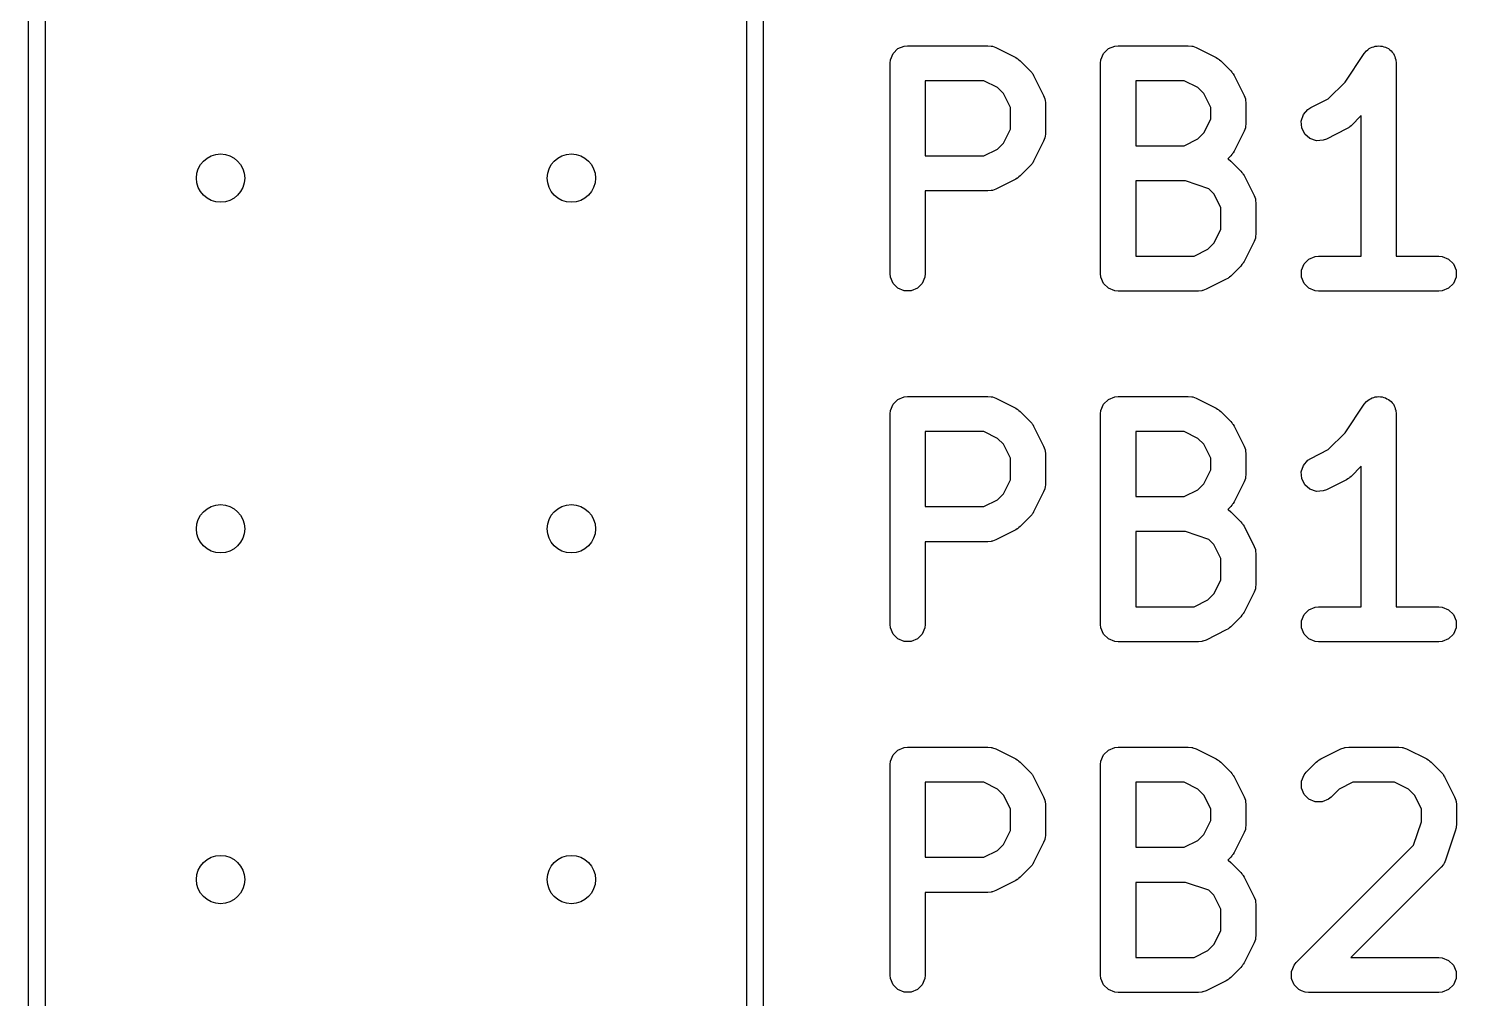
# Model space of a CAD drawing. Extents: x 0.05 to 1.97, y 0.05 to 3.57.
# Drawn here: x 0.0953 to 0.5023, y 2.0161 to 2.2926 of the extents above; entities that cross this region are included whole.
import ezdxf

# ---------------------------------------------------------------- set-up
doc = ezdxf.new("R2010")
doc.units = 0
doc.header["$MEASUREMENT"] = 0
doc.layers.add('BLACK', color=7, linetype='CONTINUOUS')

msp = doc.modelspace()

# ---------------------------------------------------------------- linework, layer by layer
at = {"layer": 'BLACK', "linetype": 'CONTINUOUS'}
for p, q in [((0.09528, 0.89764), (0.09528, 2.50236)), ((0.1, 2.5), (0.1, 0.9)), ((0.3, 1.00236), (0.3, 2.5)), ((0.30472, 2.50236), (0.30472, 1)), ((0.34309, 2.28692), (0.34489, 2.28767)), ((0.34489, 2.28767), (0.34586, 2.28776)), ((0.34586, 2.28776), (0.36872, 2.28776)), ((0.36872, 2.28776), (0.3697, 2.28767)), ((0.3697, 2.28767), (0.36986, 2.2876)), ((0.36986, 2.2876), (0.37004, 2.28759)), ((0.37004, 2.28759), (0.37096, 2.28723)), ((0.40309, 2.28692), (0.40489, 2.28767)), ((0.40489, 2.28767), (0.40586, 2.28776)), ((0.40586, 2.28776), (0.42586, 2.28776)), ((0.42586, 2.28776), (0.42684, 2.28767)), ((0.42684, 2.28767), (0.42701, 2.2876)), ((0.42701, 2.2876), (0.42719, 2.28759)), ((0.42719, 2.28759), (0.4281, 2.28723)), ((0.47823, 2.28738), (0.47872, 2.28748)), ((0.47872, 2.28748), (0.47917, 2.28767)), ((0.47917, 2.28767), (0.47966, 2.28767)), ((0.47966, 2.28767), (0.48015, 2.28776)), ((0.48015, 2.28776), (0.48063, 2.28767)), ((0.48063, 2.28767), (0.48113, 2.28767)), ((0.48113, 2.28767), (0.48158, 2.28748)), ((0.48158, 2.28748), (0.48206, 2.28738)), ((0.34086, 2.28276), (0.34096, 2.28374)), ((0.34096, 2.28374), (0.34171, 2.28554)), ((0.34171, 2.28554), (0.34309, 2.28692)), ((0.37096, 2.28723), (0.37667, 2.28438)), ((0.37667, 2.28438), (0.37709, 2.28411)), ((0.37709, 2.28411), (0.37721, 2.28406)), ((0.37721, 2.28406), (0.37735, 2.28395)), ((0.37735, 2.28395), (0.3775, 2.28386)), ((0.3775, 2.28386), (0.37759, 2.28376)), ((0.37759, 2.28376), (0.37797, 2.28344)), ((0.37797, 2.28344), (0.38083, 2.28058)), ((0.40086, 2.28276), (0.40096, 2.28374)), ((0.40096, 2.28374), (0.40171, 2.28554)), ((0.40171, 2.28554), (0.40309, 2.28692)), ((0.4281, 2.28723), (0.43382, 2.28438)), ((0.43382, 2.28438), (0.43423, 2.28411)), ((0.43423, 2.28411), (0.43436, 2.28406)), ((0.43436, 2.28406), (0.43449, 2.28395)), ((0.43449, 2.28395), (0.43464, 2.28386)), ((0.43464, 2.28386), (0.43473, 2.28376)), ((0.43473, 2.28376), (0.43511, 2.28344)), ((0.43511, 2.28344), (0.43797, 2.28058)), ((0.47055, 2.27738), (0.47599, 2.28554)), ((0.47599, 2.28554), (0.47599, 2.28554)), ((0.47599, 2.28554), (0.47599, 2.28554)), ((0.47599, 2.28554), (0.476, 2.28554)), ((0.476, 2.28554), (0.47661, 2.28629)), ((0.47661, 2.28629), (0.47702, 2.28657)), ((0.47702, 2.28657), (0.47737, 2.28692)), ((0.47737, 2.28692), (0.47782, 2.28711)), ((0.47782, 2.28711), (0.47823, 2.28738)), ((0.48206, 2.28738), (0.48247, 2.28711)), ((0.48247, 2.28711), (0.48293, 2.28692)), ((0.48293, 2.28692), (0.48327, 2.28657)), ((0.48327, 2.28657), (0.48368, 2.2863)), ((0.48368, 2.2863), (0.48396, 2.28589)), ((0.48396, 2.28589), (0.48431, 2.28554)), ((0.48431, 2.28554), (0.4845, 2.28509)), ((0.4845, 2.28509), (0.48477, 2.28468)), ((0.48477, 2.28468), (0.48486, 2.2842)), ((0.48486, 2.2842), (0.48505, 2.28374)), ((0.48505, 2.28374), (0.48515, 2.28277)), ((0.34086, 2.22276), (0.34086, 2.28276)), ((0.38083, 2.28058), (0.38114, 2.2802)), ((0.38114, 2.2802), (0.38124, 2.28011)), ((0.38124, 2.28011), (0.38134, 2.27996)), ((0.38134, 2.27996), (0.38145, 2.27983)), ((0.38145, 2.27983), (0.3815, 2.2797)), ((0.3815, 2.2797), (0.38177, 2.27928)), ((0.40086, 2.22276), (0.40086, 2.28276)), ((0.43797, 2.28058), (0.43829, 2.2802)), ((0.43829, 2.2802), (0.43839, 2.28011)), ((0.43839, 2.28011), (0.43848, 2.27996)), ((0.43848, 2.27996), (0.43859, 2.27983)), ((0.43859, 2.27983), (0.43864, 2.2797)), ((0.43864, 2.2797), (0.43891, 2.27928)), ((0.48515, 2.28277), (0.48515, 2.28277)), ((0.48515, 2.28277), (0.48515, 2.28277)), ((0.48515, 2.28277), (0.48515, 2.28276)), ((0.48515, 2.28276), (0.48515, 2.22776)), ((0.36754, 2.27776), (0.35086, 2.27776)), ((0.35086, 2.27776), (0.35086, 2.25633)), ((0.37147, 2.2758), (0.36754, 2.27776)), ((0.37318, 2.27409), (0.37147, 2.2758)), ((0.38177, 2.27928), (0.38462, 2.27357)), ((0.42468, 2.27776), (0.41086, 2.27776)), ((0.41086, 2.27776), (0.41086, 2.25919)), ((0.42862, 2.2758), (0.42468, 2.27776)), ((0.43033, 2.27409), (0.42862, 2.2758)), ((0.43891, 2.27928), (0.44177, 2.27357)), ((0.46576, 2.27259), (0.47055, 2.27738)), ((0.37515, 2.27015), (0.37318, 2.27409)), ((0.38462, 2.27357), (0.38497, 2.27265)), ((0.38497, 2.27265), (0.38499, 2.27248)), ((0.38499, 2.27248), (0.38505, 2.27231)), ((0.38505, 2.27231), (0.38515, 2.27133)), ((0.38515, 2.27133), (0.38515, 2.26276)), ((0.43229, 2.27015), (0.43033, 2.27409)), ((0.44177, 2.27357), (0.44212, 2.27265)), ((0.44212, 2.27265), (0.44213, 2.27248)), ((0.44213, 2.27248), (0.4422, 2.27231)), ((0.4422, 2.27231), (0.44229, 2.27133)), ((0.44229, 2.27133), (0.44229, 2.26562)), ((0.46077, 2.27009), (0.46576, 2.27259)), ((0.37515, 2.26394), (0.37515, 2.27015)), ((0.43229, 2.2668), (0.43229, 2.27015)), ((0.45805, 2.26625), (0.45866, 2.2681)), ((0.45866, 2.2681), (0.45994, 2.26957)), ((0.45994, 2.26957), (0.46077, 2.27009)), ((0.47515, 2.26783), (0.47226, 2.26494)), ((0.47515, 2.22776), (0.47515, 2.26783)), ((0.37318, 2.26001), (0.37515, 2.26394)), ((0.43033, 2.26287), (0.43229, 2.2668)), ((0.44177, 2.26338), (0.43891, 2.25767)), ((0.44212, 2.2643), (0.44177, 2.26338)), ((0.44213, 2.26448), (0.44212, 2.2643)), ((0.4422, 2.26464), (0.44213, 2.26448)), ((0.44229, 2.26562), (0.4422, 2.26464)), ((0.45819, 2.2643), (0.45805, 2.26625)), ((0.45906, 2.26255), (0.45819, 2.2643)), ((0.47096, 2.26401), (0.46524, 2.26115)), ((0.47138, 2.26427), (0.47096, 2.26401)), ((0.4715, 2.26432), (0.47138, 2.26427)), ((0.47164, 2.26443), (0.4715, 2.26432)), ((0.47179, 2.26453), (0.47164, 2.26443)), ((0.47187, 2.26463), (0.47179, 2.26453)), ((0.47226, 2.26494), (0.47187, 2.26463)), ((0.37147, 2.2583), (0.37318, 2.26001)), ((0.38462, 2.26053), (0.38177, 2.25481)), ((0.38497, 2.26144), (0.38462, 2.26053)), ((0.38499, 2.26162), (0.38497, 2.26144)), ((0.38505, 2.26179), (0.38499, 2.26162)), ((0.38515, 2.26276), (0.38505, 2.26179)), ((0.41086, 2.25919), (0.42468, 2.25919)), ((0.42468, 2.25919), (0.42862, 2.26116)), ((0.42862, 2.26116), (0.43033, 2.26287)), ((0.46053, 2.26128), (0.45906, 2.26255)), ((0.46238, 2.26066), (0.46053, 2.26128)), ((0.46433, 2.2608), (0.46238, 2.26066)), ((0.46524, 2.26115), (0.46433, 2.2608)), ((0.35086, 2.25633), (0.36754, 2.25633)), ((0.36754, 2.25633), (0.37147, 2.2583)), ((0.43797, 2.25637), (0.43713, 2.25553)), ((0.43713, 2.25553), (0.43721, 2.25549)), ((0.43721, 2.25549), (0.43797, 2.25487)), ((0.43829, 2.25675), (0.43797, 2.25637)), ((0.43839, 2.25684), (0.43829, 2.25675)), ((0.43848, 2.25699), (0.43839, 2.25684)), ((0.43859, 2.25713), (0.43848, 2.25699)), ((0.43864, 2.25725), (0.43859, 2.25713)), ((0.43891, 2.25767), (0.43864, 2.25725)), ((0.38083, 2.25351), (0.37797, 2.25066)), ((0.38114, 2.2539), (0.38083, 2.25351)), ((0.38124, 2.25398), (0.38114, 2.2539)), ((0.38134, 2.25413), (0.38124, 2.25398)), ((0.38145, 2.25427), (0.38134, 2.25413)), ((0.3815, 2.25439), (0.38145, 2.25427)), ((0.38177, 2.25481), (0.3815, 2.25439)), ((0.43797, 2.25487), (0.44083, 2.25201)), ((0.44083, 2.25201), (0.44114, 2.25163)), ((0.44114, 2.25163), (0.44124, 2.25154)), ((0.44124, 2.25154), (0.44134, 2.25139)), ((0.44134, 2.25139), (0.44145, 2.25126)), ((0.44145, 2.25126), (0.4415, 2.25113)), ((0.4415, 2.25113), (0.44177, 2.25071)), ((0.37096, 2.24686), (0.37004, 2.24651)), ((0.37667, 2.24972), (0.37096, 2.24686)), ((0.37709, 2.24998), (0.37667, 2.24972)), ((0.37721, 2.25003), (0.37709, 2.24998)), ((0.37735, 2.25015), (0.37721, 2.25003)), ((0.3775, 2.25024), (0.37735, 2.25015)), ((0.37759, 2.25034), (0.3775, 2.25024)), ((0.37797, 2.25066), (0.37759, 2.25034)), ((0.42505, 2.24919), (0.41086, 2.24919)), ((0.41086, 2.24919), (0.41086, 2.22776)), ((0.43174, 2.24696), (0.42505, 2.24919)), ((0.43318, 2.24552), (0.43174, 2.24696)), ((0.44177, 2.25071), (0.44462, 2.245)), ((0.36872, 2.24633), (0.35086, 2.24633)), ((0.35086, 2.24633), (0.35086, 2.22276)), ((0.3697, 2.24643), (0.36872, 2.24633)), ((0.36986, 2.2465), (0.3697, 2.24643)), ((0.37004, 2.24651), (0.36986, 2.2465)), ((0.43515, 2.24158), (0.43318, 2.24552)), ((0.44462, 2.245), (0.44497, 2.24408)), ((0.44497, 2.24408), (0.44499, 2.2439)), ((0.44499, 2.2439), (0.44505, 2.24374)), ((0.44505, 2.24374), (0.44515, 2.24276)), ((0.44515, 2.24276), (0.44515, 2.23419)), ((0.43515, 2.23537), (0.43515, 2.24158)), ((0.43318, 2.23144), (0.43515, 2.23537)), ((0.43147, 2.22973), (0.43318, 2.23144)), ((0.44462, 2.23196), (0.44177, 2.22624)), ((0.44497, 2.23287), (0.44462, 2.23196)), ((0.44499, 2.23305), (0.44497, 2.23287)), ((0.44505, 2.23322), (0.44499, 2.23305)), ((0.44515, 2.23419), (0.44505, 2.23322)), ((0.41086, 2.22776), (0.42754, 2.22776)), ((0.42754, 2.22776), (0.43147, 2.22973)), ((0.45885, 2.22554), (0.46023, 2.22692)), ((0.46023, 2.22692), (0.46203, 2.22767)), ((0.46203, 2.22767), (0.46301, 2.22776)), ((0.46301, 2.22776), (0.47515, 2.22776)), ((0.48515, 2.22776), (0.49729, 2.22776)), ((0.49729, 2.22776), (0.49827, 2.22767)), ((0.49827, 2.22767), (0.50007, 2.22692)), ((0.50007, 2.22692), (0.50145, 2.22554)), ((0.34096, 2.22179), (0.34086, 2.22276)), ((0.35086, 2.22276), (0.35077, 2.22179)), ((0.40096, 2.22179), (0.40086, 2.22276)), ((0.44083, 2.22494), (0.43797, 2.22208)), ((0.44114, 2.22533), (0.44083, 2.22494)), ((0.44124, 2.22541), (0.44114, 2.22533)), ((0.44134, 2.22556), (0.44124, 2.22541)), ((0.44145, 2.2257), (0.44134, 2.22556)), ((0.4415, 2.22582), (0.44145, 2.2257)), ((0.44177, 2.22624), (0.4415, 2.22582)), ((0.4581, 2.22374), (0.45885, 2.22554)), ((0.4581, 2.22179), (0.4581, 2.22374)), ((0.50145, 2.22554), (0.5022, 2.22374)), ((0.5022, 2.22374), (0.5022, 2.22179)), ((0.34171, 2.21999), (0.34096, 2.22179)), ((0.34309, 2.21861), (0.34171, 2.21999)), ((0.34489, 2.21786), (0.34309, 2.21861)), ((0.34864, 2.21861), (0.34684, 2.21786)), ((0.35002, 2.21999), (0.34864, 2.21861)), ((0.35077, 2.22179), (0.35002, 2.21999)), ((0.40171, 2.21999), (0.40096, 2.22179)), ((0.40309, 2.21861), (0.40171, 2.21999)), ((0.40489, 2.21786), (0.40309, 2.21861)), ((0.43096, 2.21829), (0.43004, 2.21794)), ((0.43667, 2.22115), (0.43096, 2.21829)), ((0.43709, 2.22141), (0.43667, 2.22115)), ((0.43721, 2.22146), (0.43709, 2.22141)), ((0.43735, 2.22158), (0.43721, 2.22146)), ((0.4375, 2.22167), (0.43735, 2.22158)), ((0.43759, 2.22177), (0.4375, 2.22167)), ((0.43797, 2.22208), (0.43759, 2.22177)), ((0.45885, 2.21999), (0.4581, 2.22179)), ((0.46023, 2.21861), (0.45885, 2.21999)), ((0.46203, 2.21786), (0.46023, 2.21861)), ((0.50007, 2.21861), (0.49827, 2.21786)), ((0.50145, 2.21999), (0.50007, 2.21861)), ((0.5022, 2.22179), (0.50145, 2.21999)), ((0.34684, 2.21786), (0.34489, 2.21786)), ((0.40586, 2.21776), (0.40489, 2.21786)), ((0.42872, 2.21776), (0.40586, 2.21776)), ((0.4297, 2.21786), (0.42872, 2.21776)), ((0.42986, 2.21793), (0.4297, 2.21786)), ((0.43004, 2.21794), (0.42986, 2.21793)), ((0.46301, 2.21776), (0.46203, 2.21786)), ((0.49729, 2.21776), (0.46301, 2.21776)), ((0.49827, 2.21786), (0.49729, 2.21776)), ((0.34171, 2.18554), (0.34309, 2.18692)), ((0.34309, 2.18692), (0.34489, 2.18767)), ((0.34489, 2.18767), (0.34586, 2.18776)), ((0.34586, 2.18776), (0.36872, 2.18776)), ((0.36872, 2.18776), (0.3697, 2.18767)), ((0.3697, 2.18767), (0.36986, 2.1876)), ((0.36986, 2.1876), (0.37004, 2.18759)), ((0.37004, 2.18759), (0.37096, 2.18723)), ((0.37096, 2.18723), (0.37667, 2.18438)), ((0.40171, 2.18554), (0.40309, 2.18692)), ((0.40309, 2.18692), (0.40489, 2.18767)), ((0.40489, 2.18767), (0.40586, 2.18776)), ((0.40586, 2.18776), (0.42586, 2.18776)), ((0.42586, 2.18776), (0.42684, 2.18767)), ((0.42684, 2.18767), (0.42701, 2.1876)), ((0.42701, 2.1876), (0.42719, 2.18759)), ((0.42719, 2.18759), (0.4281, 2.18723)), ((0.4281, 2.18723), (0.43382, 2.18438)), ((0.476, 2.18554), (0.47661, 2.18629)), ((0.47661, 2.18629), (0.47702, 2.18657)), ((0.47702, 2.18657), (0.47737, 2.18692)), ((0.47737, 2.18692), (0.47782, 2.18711)), ((0.47782, 2.18711), (0.47823, 2.18738)), ((0.47823, 2.18738), (0.47872, 2.18748)), ((0.47872, 2.18748), (0.47917, 2.18767)), ((0.47917, 2.18767), (0.47966, 2.18767)), ((0.47966, 2.18767), (0.48015, 2.18776)), ((0.48015, 2.18776), (0.48063, 2.18767)), ((0.48063, 2.18767), (0.48113, 2.18767)), ((0.48113, 2.18767), (0.48158, 2.18748)), ((0.48158, 2.18748), (0.48206, 2.18738)), ((0.48206, 2.18738), (0.48247, 2.18711)), ((0.48247, 2.18711), (0.48293, 2.18692)), ((0.48293, 2.18692), (0.48327, 2.18657)), ((0.48327, 2.18657), (0.48368, 2.1863)), ((0.48368, 2.1863), (0.48396, 2.18589)), ((0.48396, 2.18589), (0.48431, 2.18554)), ((0.34086, 2.18276), (0.34096, 2.18374)), ((0.34086, 2.12276), (0.34086, 2.18276)), ((0.34096, 2.18374), (0.34171, 2.18554)), ((0.37667, 2.18438), (0.37709, 2.18411)), ((0.37709, 2.18411), (0.37721, 2.18406)), ((0.37721, 2.18406), (0.37735, 2.18395)), ((0.37735, 2.18395), (0.3775, 2.18386)), ((0.3775, 2.18386), (0.37759, 2.18376)), ((0.37759, 2.18376), (0.37797, 2.18344)), ((0.37797, 2.18344), (0.38083, 2.18058)), ((0.40086, 2.18276), (0.40096, 2.18374)), ((0.40086, 2.12276), (0.40086, 2.18276)), ((0.40096, 2.18374), (0.40171, 2.18554)), ((0.43382, 2.18438), (0.43423, 2.18411)), ((0.43423, 2.18411), (0.43436, 2.18406)), ((0.43436, 2.18406), (0.43449, 2.18395)), ((0.43449, 2.18395), (0.43464, 2.18386)), ((0.43464, 2.18386), (0.43473, 2.18376)), ((0.43473, 2.18376), (0.43511, 2.18344)), ((0.43511, 2.18344), (0.43797, 2.18058)), ((0.47055, 2.17738), (0.47599, 2.18554)), ((0.47599, 2.18554), (0.47599, 2.18554)), ((0.47599, 2.18554), (0.47599, 2.18554)), ((0.47599, 2.18554), (0.476, 2.18554)), ((0.48431, 2.18554), (0.4845, 2.18509)), ((0.4845, 2.18509), (0.48477, 2.18468)), ((0.48477, 2.18468), (0.48486, 2.1842)), ((0.48486, 2.1842), (0.48505, 2.18374)), ((0.48505, 2.18374), (0.48515, 2.18277)), ((0.48515, 2.18277), (0.48515, 2.18277)), ((0.48515, 2.18277), (0.48515, 2.18277)), ((0.48515, 2.18277), (0.48515, 2.18276)), ((0.48515, 2.18276), (0.48515, 2.12776)), ((0.36754, 2.17776), (0.35086, 2.17776)), ((0.35086, 2.17776), (0.35086, 2.15633)), ((0.37147, 2.1758), (0.36754, 2.17776)), ((0.38083, 2.18058), (0.38114, 2.1802)), ((0.38114, 2.1802), (0.38124, 2.18011)), ((0.38124, 2.18011), (0.38134, 2.17996)), ((0.38134, 2.17996), (0.38145, 2.17983)), ((0.38145, 2.17983), (0.3815, 2.1797)), ((0.3815, 2.1797), (0.38177, 2.17928)), ((0.38177, 2.17928), (0.38462, 2.17357)), ((0.42468, 2.17776), (0.41086, 2.17776)), ((0.41086, 2.17776), (0.41086, 2.15919)), ((0.42862, 2.1758), (0.42468, 2.17776)), ((0.43797, 2.18058), (0.43829, 2.1802)), ((0.43829, 2.1802), (0.43839, 2.18011)), ((0.43839, 2.18011), (0.43848, 2.17996)), ((0.43848, 2.17996), (0.43859, 2.17983)), ((0.43859, 2.17983), (0.43864, 2.1797)), ((0.43864, 2.1797), (0.43891, 2.17928)), ((0.43891, 2.17928), (0.44177, 2.17357)), ((0.37318, 2.17409), (0.37147, 2.1758)), ((0.37515, 2.17015), (0.37318, 2.17409)), ((0.38462, 2.17357), (0.38497, 2.17265)), ((0.43033, 2.17409), (0.42862, 2.1758)), ((0.43229, 2.17015), (0.43033, 2.17409)), ((0.44177, 2.17357), (0.44212, 2.17265)), ((0.46576, 2.17259), (0.47055, 2.17738)), ((0.37515, 2.16394), (0.37515, 2.17015)), ((0.38497, 2.17265), (0.38499, 2.17248)), ((0.38499, 2.17248), (0.38505, 2.17231)), ((0.38505, 2.17231), (0.38515, 2.17133)), ((0.38515, 2.17133), (0.38515, 2.16276)), ((0.43229, 2.1668), (0.43229, 2.17015)), ((0.44212, 2.17265), (0.44213, 2.17248)), ((0.44213, 2.17248), (0.4422, 2.17231)), ((0.4422, 2.17231), (0.44229, 2.17133)), ((0.44229, 2.17133), (0.44229, 2.16562)), ((0.45866, 2.1681), (0.45994, 2.16957)), ((0.45994, 2.16957), (0.46077, 2.17009)), ((0.46077, 2.17009), (0.46576, 2.17259)), ((0.43033, 2.16287), (0.43229, 2.1668)), ((0.44229, 2.16562), (0.4422, 2.16464)), ((0.45805, 2.16625), (0.45866, 2.1681)), ((0.45819, 2.1643), (0.45805, 2.16625)), ((0.47515, 2.16783), (0.47226, 2.16494)), ((0.47515, 2.12776), (0.47515, 2.16783)), ((0.37318, 2.16001), (0.37515, 2.16394)), ((0.38497, 2.16144), (0.38462, 2.16053)), ((0.38499, 2.16162), (0.38497, 2.16144)), ((0.38505, 2.16179), (0.38499, 2.16162)), ((0.38515, 2.16276), (0.38505, 2.16179)), ((0.42862, 2.16116), (0.43033, 2.16287)), ((0.44177, 2.16338), (0.43891, 2.15767)), ((0.44212, 2.1643), (0.44177, 2.16338)), ((0.44213, 2.16448), (0.44212, 2.1643)), ((0.4422, 2.16464), (0.44213, 2.16448)), ((0.45906, 2.16255), (0.45819, 2.1643)), ((0.46053, 2.16128), (0.45906, 2.16255)), ((0.46238, 2.16066), (0.46053, 2.16128)), ((0.47096, 2.16401), (0.46524, 2.16115)), ((0.47138, 2.16427), (0.47096, 2.16401)), ((0.4715, 2.16432), (0.47138, 2.16427)), ((0.47164, 2.16443), (0.4715, 2.16432)), ((0.47179, 2.16453), (0.47164, 2.16443)), ((0.47187, 2.16463), (0.47179, 2.16453)), ((0.47226, 2.16494), (0.47187, 2.16463)), ((0.36754, 2.15633), (0.37147, 2.1583)), ((0.37147, 2.1583), (0.37318, 2.16001)), ((0.38462, 2.16053), (0.38177, 2.15481)), ((0.41086, 2.15919), (0.42468, 2.15919)), ((0.42468, 2.15919), (0.42862, 2.16116)), ((0.43864, 2.15725), (0.43859, 2.15713)), ((0.43891, 2.15767), (0.43864, 2.15725)), ((0.46433, 2.1608), (0.46238, 2.16066)), ((0.46524, 2.16115), (0.46433, 2.1608)), ((0.35086, 2.15633), (0.36754, 2.15633)), ((0.38083, 2.15351), (0.37797, 2.15066)), ((0.38114, 2.1539), (0.38083, 2.15351)), ((0.38124, 2.15398), (0.38114, 2.1539)), ((0.38134, 2.15413), (0.38124, 2.15398)), ((0.38145, 2.15427), (0.38134, 2.15413)), ((0.3815, 2.15439), (0.38145, 2.15427)), ((0.38177, 2.15481), (0.3815, 2.15439)), ((0.43797, 2.15637), (0.43713, 2.15553)), ((0.43713, 2.15553), (0.43721, 2.15549)), ((0.43721, 2.15549), (0.43797, 2.15487)), ((0.43829, 2.15675), (0.43797, 2.15637)), ((0.43797, 2.15487), (0.44083, 2.15201)), ((0.43839, 2.15684), (0.43829, 2.15675)), ((0.43848, 2.15699), (0.43839, 2.15684)), ((0.43859, 2.15713), (0.43848, 2.15699)), ((0.37667, 2.14972), (0.37096, 2.14686)), ((0.37709, 2.14998), (0.37667, 2.14972)), ((0.37721, 2.15003), (0.37709, 2.14998)), ((0.37735, 2.15015), (0.37721, 2.15003)), ((0.3775, 2.15024), (0.37735, 2.15015)), ((0.37759, 2.15034), (0.3775, 2.15024)), ((0.37797, 2.15066), (0.37759, 2.15034)), ((0.42505, 2.14919), (0.41086, 2.14919)), ((0.41086, 2.14919), (0.41086, 2.12776)), ((0.43174, 2.14696), (0.42505, 2.14919)), ((0.44083, 2.15201), (0.44114, 2.15163)), ((0.44114, 2.15163), (0.44124, 2.15154)), ((0.44124, 2.15154), (0.44134, 2.15139)), ((0.44134, 2.15139), (0.44145, 2.15126)), ((0.44145, 2.15126), (0.4415, 2.15113)), ((0.4415, 2.15113), (0.44177, 2.15071)), ((0.44177, 2.15071), (0.44462, 2.145)), ((0.36872, 2.14633), (0.35086, 2.14633)), ((0.35086, 2.14633), (0.35086, 2.12276)), ((0.3697, 2.14643), (0.36872, 2.14633)), ((0.36986, 2.1465), (0.3697, 2.14643)), ((0.37004, 2.14651), (0.36986, 2.1465)), ((0.37096, 2.14686), (0.37004, 2.14651)), ((0.43318, 2.14552), (0.43174, 2.14696)), ((0.43515, 2.14158), (0.43318, 2.14552)), ((0.44462, 2.145), (0.44497, 2.14408)), ((0.43515, 2.13537), (0.43515, 2.14158)), ((0.44497, 2.14408), (0.44499, 2.1439)), ((0.44499, 2.1439), (0.44505, 2.14374)), ((0.44505, 2.14374), (0.44515, 2.14276)), ((0.44515, 2.14276), (0.44515, 2.13419)), ((0.43318, 2.13144), (0.43515, 2.13537)), ((0.44497, 2.13287), (0.44462, 2.13196)), ((0.44499, 2.13305), (0.44497, 2.13287)), ((0.44505, 2.13322), (0.44499, 2.13305)), ((0.44515, 2.13419), (0.44505, 2.13322)), ((0.42754, 2.12776), (0.43147, 2.12973)), ((0.43147, 2.12973), (0.43318, 2.13144)), ((0.44462, 2.13196), (0.44177, 2.12624)), ((0.41086, 2.12776), (0.42754, 2.12776)), ((0.44083, 2.12494), (0.43797, 2.12208)), ((0.44114, 2.12533), (0.44083, 2.12494)), ((0.44124, 2.12541), (0.44114, 2.12533)), ((0.44134, 2.12556), (0.44124, 2.12541)), ((0.44145, 2.1257), (0.44134, 2.12556)), ((0.4415, 2.12582), (0.44145, 2.1257)), ((0.44177, 2.12624), (0.4415, 2.12582)), ((0.4581, 2.12374), (0.45885, 2.12554)), ((0.45885, 2.12554), (0.46023, 2.12692)), ((0.46023, 2.12692), (0.46203, 2.12767)), ((0.46203, 2.12767), (0.46301, 2.12776)), ((0.46301, 2.12776), (0.47515, 2.12776)), ((0.48515, 2.12776), (0.49729, 2.12776)), ((0.49729, 2.12776), (0.49827, 2.12767)), ((0.49827, 2.12767), (0.50007, 2.12692)), ((0.50007, 2.12692), (0.50145, 2.12554)), ((0.50145, 2.12554), (0.5022, 2.12374)), ((0.34096, 2.12179), (0.34086, 2.12276)), ((0.34171, 2.11999), (0.34096, 2.12179)), ((0.35077, 2.12179), (0.35002, 2.11999)), ((0.35086, 2.12276), (0.35077, 2.12179)), ((0.40096, 2.12179), (0.40086, 2.12276)), ((0.40171, 2.11999), (0.40096, 2.12179)), ((0.43667, 2.12115), (0.43096, 2.11829)), ((0.43709, 2.12141), (0.43667, 2.12115)), ((0.43721, 2.12146), (0.43709, 2.12141)), ((0.43735, 2.12158), (0.43721, 2.12146)), ((0.4375, 2.12167), (0.43735, 2.12158)), ((0.43759, 2.12177), (0.4375, 2.12167)), ((0.43797, 2.12208), (0.43759, 2.12177)), ((0.4581, 2.12179), (0.4581, 2.12374)), ((0.45885, 2.11999), (0.4581, 2.12179)), ((0.5022, 2.12179), (0.50145, 2.11999)), ((0.5022, 2.12374), (0.5022, 2.12179)), ((0.34309, 2.11861), (0.34171, 2.11999)), ((0.34489, 2.11786), (0.34309, 2.11861)), ((0.34684, 2.11786), (0.34489, 2.11786)), ((0.34864, 2.11861), (0.34684, 2.11786)), ((0.35002, 2.11999), (0.34864, 2.11861)), ((0.40309, 2.11861), (0.40171, 2.11999)), ((0.40489, 2.11786), (0.40309, 2.11861)), ((0.40586, 2.11776), (0.40489, 2.11786)), ((0.42872, 2.11776), (0.40586, 2.11776)), ((0.4297, 2.11786), (0.42872, 2.11776)), ((0.42986, 2.11793), (0.4297, 2.11786)), ((0.43004, 2.11794), (0.42986, 2.11793)), ((0.43096, 2.11829), (0.43004, 2.11794)), ((0.46023, 2.11861), (0.45885, 2.11999)), ((0.46203, 2.11786), (0.46023, 2.11861)), ((0.46301, 2.11776), (0.46203, 2.11786)), ((0.49729, 2.11776), (0.46301, 2.11776)), ((0.49827, 2.11786), (0.49729, 2.11776)), ((0.50007, 2.11861), (0.49827, 2.11786)), ((0.50145, 2.11999), (0.50007, 2.11861)), ((0.34096, 2.08374), (0.34171, 2.08554)), ((0.34171, 2.08554), (0.34309, 2.08692)), ((0.34309, 2.08692), (0.34489, 2.08767)), ((0.34489, 2.08767), (0.34586, 2.08776)), ((0.34586, 2.08776), (0.36872, 2.08776)), ((0.36872, 2.08776), (0.3697, 2.08767)), ((0.3697, 2.08767), (0.36986, 2.0876)), ((0.36986, 2.0876), (0.37004, 2.08759)), ((0.37004, 2.08759), (0.37096, 2.08724)), ((0.37096, 2.08724), (0.37667, 2.08438)), ((0.37667, 2.08438), (0.37709, 2.08411)), ((0.37709, 2.08411), (0.37721, 2.08406)), ((0.37721, 2.08406), (0.37735, 2.08395)), ((0.37735, 2.08395), (0.3775, 2.08386)), ((0.40096, 2.08374), (0.40171, 2.08554)), ((0.40171, 2.08554), (0.40309, 2.08692)), ((0.40309, 2.08692), (0.40489, 2.08767)), ((0.40489, 2.08767), (0.40586, 2.08776)), ((0.40586, 2.08776), (0.42586, 2.08776)), ((0.42586, 2.08776), (0.42684, 2.08767)), ((0.42684, 2.08767), (0.42701, 2.0876)), ((0.42701, 2.0876), (0.42719, 2.08759)), ((0.42719, 2.08759), (0.4281, 2.08724)), ((0.4281, 2.08724), (0.43382, 2.08438)), ((0.43382, 2.08438), (0.43423, 2.08411)), ((0.43423, 2.08411), (0.43436, 2.08406)), ((0.43436, 2.08406), (0.43449, 2.08395)), ((0.43449, 2.08395), (0.43464, 2.08386)), ((0.4628, 2.08386), (0.46295, 2.08395)), ((0.46295, 2.08395), (0.46309, 2.08406)), ((0.46309, 2.08406), (0.46321, 2.08411)), ((0.46321, 2.08411), (0.46363, 2.08438)), ((0.46363, 2.08438), (0.46934, 2.08724)), ((0.46934, 2.08724), (0.47026, 2.08759)), ((0.47026, 2.08759), (0.47044, 2.0876)), ((0.47044, 2.0876), (0.4706, 2.08767)), ((0.4706, 2.08767), (0.47158, 2.08776)), ((0.47158, 2.08776), (0.48586, 2.08776)), ((0.48586, 2.08776), (0.48684, 2.08767)), ((0.48684, 2.08767), (0.48701, 2.0876)), ((0.48701, 2.0876), (0.48719, 2.08759)), ((0.48719, 2.08759), (0.4881, 2.08724)), ((0.4881, 2.08724), (0.49382, 2.08438)), ((0.49382, 2.08438), (0.49423, 2.08411)), ((0.49423, 2.08411), (0.49436, 2.08406)), ((0.49436, 2.08406), (0.49449, 2.08395)), ((0.49449, 2.08395), (0.49464, 2.08386)), ((0.34086, 2.08276), (0.34096, 2.08374)), ((0.34086, 2.02276), (0.34086, 2.08276)), ((0.3775, 2.08386), (0.37759, 2.08376)), ((0.37759, 2.08376), (0.37797, 2.08344)), ((0.37797, 2.08344), (0.38083, 2.08058)), ((0.38083, 2.08058), (0.38114, 2.0802)), ((0.38114, 2.0802), (0.38124, 2.08011)), ((0.38124, 2.08011), (0.38134, 2.07996)), ((0.38134, 2.07996), (0.38145, 2.07983)), ((0.40086, 2.08276), (0.40096, 2.08374)), ((0.40086, 2.02276), (0.40086, 2.08276)), ((0.43464, 2.08386), (0.43473, 2.08376)), ((0.43473, 2.08376), (0.43511, 2.08344)), ((0.43511, 2.08344), (0.43797, 2.08058)), ((0.43797, 2.08058), (0.43829, 2.0802)), ((0.43829, 2.0802), (0.43839, 2.08011)), ((0.43839, 2.08011), (0.43848, 2.07996)), ((0.43848, 2.07996), (0.43859, 2.07983)), ((0.45885, 2.07983), (0.45947, 2.08058)), ((0.45947, 2.08058), (0.46233, 2.08344)), ((0.46233, 2.08344), (0.46271, 2.08376)), ((0.46271, 2.08376), (0.4628, 2.08386)), ((0.49464, 2.08386), (0.49473, 2.08376)), ((0.49473, 2.08376), (0.49511, 2.08344)), ((0.49511, 2.08344), (0.49797, 2.08058)), ((0.49797, 2.08058), (0.49829, 2.0802)), ((0.49829, 2.0802), (0.49839, 2.08011)), ((0.49839, 2.08011), (0.49848, 2.07996)), ((0.49848, 2.07996), (0.49859, 2.07983)), ((0.36754, 2.07776), (0.35086, 2.07776)), ((0.35086, 2.07776), (0.35086, 2.05633)), ((0.37147, 2.0758), (0.36754, 2.07776)), ((0.37318, 2.07409), (0.37147, 2.0758)), ((0.38145, 2.07983), (0.3815, 2.0797)), ((0.3815, 2.0797), (0.38177, 2.07928)), ((0.38177, 2.07928), (0.38462, 2.07357)), ((0.42468, 2.07776), (0.41086, 2.07776)), ((0.41086, 2.07776), (0.41086, 2.05919)), ((0.42862, 2.0758), (0.42468, 2.07776)), ((0.43033, 2.07409), (0.42862, 2.0758)), ((0.43859, 2.07983), (0.43864, 2.0797)), ((0.43864, 2.0797), (0.43891, 2.07928)), ((0.43891, 2.07928), (0.44177, 2.07357)), ((0.4581, 2.07802), (0.45885, 2.07983)), ((0.4581, 2.07607), (0.4581, 2.07802)), ((0.45885, 2.07427), (0.4581, 2.07607)), ((0.46883, 2.0758), (0.46654, 2.07351)), ((0.47276, 2.07776), (0.46883, 2.0758)), ((0.48468, 2.07776), (0.47276, 2.07776)), ((0.48862, 2.0758), (0.48468, 2.07776)), ((0.49033, 2.07409), (0.48862, 2.0758)), ((0.49859, 2.07983), (0.49864, 2.0797)), ((0.49864, 2.0797), (0.49891, 2.07928)), ((0.49891, 2.07928), (0.50177, 2.07357)), ((0.37515, 2.07015), (0.37318, 2.07409)), ((0.38462, 2.07357), (0.38497, 2.07265)), ((0.38497, 2.07265), (0.38499, 2.07248)), ((0.38499, 2.07248), (0.38505, 2.07231)), ((0.38505, 2.07231), (0.38515, 2.07133)), ((0.43229, 2.07015), (0.43033, 2.07409)), ((0.44177, 2.07357), (0.44212, 2.07265)), ((0.44212, 2.07265), (0.44213, 2.07248)), ((0.44213, 2.07248), (0.4422, 2.07231)), ((0.4422, 2.07231), (0.44229, 2.07133)), ((0.46023, 2.07289), (0.45885, 2.07427)), ((0.46203, 2.07214), (0.46023, 2.07289)), ((0.46398, 2.07214), (0.46203, 2.07214)), ((0.46579, 2.07289), (0.46398, 2.07214)), ((0.46654, 2.07351), (0.46579, 2.07289)), ((0.49229, 2.07015), (0.49033, 2.07409)), ((0.50177, 2.07357), (0.50212, 2.07265)), ((0.50212, 2.07265), (0.50213, 2.07248)), ((0.50213, 2.07248), (0.5022, 2.07231)), ((0.5022, 2.07231), (0.50229, 2.07133)), ((0.37515, 2.06394), (0.37515, 2.07015)), ((0.38515, 2.07133), (0.38515, 2.06276)), ((0.43229, 2.0668), (0.43229, 2.07015)), ((0.44229, 2.07133), (0.44229, 2.06562)), ((0.49229, 2.06643), (0.49229, 2.07015)), ((0.50229, 2.07133), (0.50229, 2.06562)), ((0.37318, 2.06001), (0.37515, 2.06394)), ((0.43033, 2.06287), (0.43229, 2.0668)), ((0.44212, 2.0643), (0.44177, 2.06338)), ((0.44213, 2.06448), (0.44212, 2.0643)), ((0.4422, 2.06464), (0.44213, 2.06448)), ((0.44229, 2.06562), (0.4422, 2.06464)), ((0.49007, 2.05975), (0.49229, 2.06643)), ((0.50204, 2.06404), (0.49918, 2.05547)), ((0.50215, 2.06452), (0.50204, 2.06404)), ((0.5022, 2.06464), (0.50215, 2.06452)), ((0.50221, 2.06482), (0.5022, 2.06464)), ((0.50225, 2.06499), (0.50221, 2.06482)), ((0.50229, 2.06562), (0.50224, 2.06513)), ((0.50224, 2.06513), (0.50225, 2.06499)), ((0.37147, 2.0583), (0.37318, 2.06001)), ((0.38462, 2.06053), (0.38177, 2.05481)), ((0.38497, 2.06144), (0.38462, 2.06053)), ((0.38499, 2.06162), (0.38497, 2.06144)), ((0.38505, 2.06179), (0.38499, 2.06162)), ((0.38515, 2.06276), (0.38505, 2.06179)), ((0.42468, 2.05919), (0.42862, 2.06116)), ((0.42862, 2.06116), (0.43033, 2.06287)), ((0.44177, 2.06338), (0.43891, 2.05767)), ((0.45661, 2.0263), (0.49007, 2.05975)), ((0.35086, 2.05633), (0.36754, 2.05633)), ((0.36754, 2.05633), (0.37147, 2.0583)), ((0.41086, 2.05919), (0.42468, 2.05919)), ((0.43797, 2.05637), (0.43713, 2.05553)), ((0.43713, 2.05553), (0.43721, 2.05549)), ((0.43721, 2.05549), (0.43797, 2.05487)), ((0.43829, 2.05675), (0.43797, 2.05637)), ((0.43839, 2.05684), (0.43829, 2.05675)), ((0.43848, 2.05699), (0.43839, 2.05684)), ((0.43859, 2.05713), (0.43848, 2.05699)), ((0.43864, 2.05725), (0.43859, 2.05713)), ((0.43891, 2.05767), (0.43864, 2.05725)), ((0.49918, 2.05547), (0.49878, 2.05457)), ((0.38083, 2.05351), (0.37797, 2.05066)), ((0.38114, 2.0539), (0.38083, 2.05351)), ((0.38124, 2.05398), (0.38114, 2.0539)), ((0.38134, 2.05413), (0.38124, 2.05398)), ((0.38145, 2.05427), (0.38134, 2.05413)), ((0.3815, 2.05439), (0.38145, 2.05427)), ((0.38177, 2.05481), (0.3815, 2.05439)), ((0.43797, 2.05487), (0.44083, 2.05201)), ((0.44083, 2.05201), (0.44114, 2.05163)), ((0.44114, 2.05163), (0.44124, 2.05154)), ((0.44124, 2.05154), (0.44134, 2.05139)), ((0.44134, 2.05139), (0.44145, 2.05126)), ((0.49797, 2.05351), (0.47222, 2.02776)), ((0.49859, 2.05427), (0.49797, 2.05351)), ((0.49866, 2.05444), (0.49859, 2.05427)), ((0.49878, 2.05457), (0.49866, 2.05444)), ((0.37667, 2.04972), (0.37096, 2.04686)), ((0.37709, 2.04998), (0.37667, 2.04972)), ((0.37721, 2.05003), (0.37709, 2.04998)), ((0.37735, 2.05015), (0.37721, 2.05003)), ((0.3775, 2.05024), (0.37735, 2.05015)), ((0.37759, 2.05034), (0.3775, 2.05024)), ((0.37797, 2.05066), (0.37759, 2.05034)), ((0.42505, 2.04919), (0.41086, 2.04919)), ((0.41086, 2.04919), (0.41086, 2.02776)), ((0.43174, 2.04696), (0.42505, 2.04919)), ((0.44145, 2.05126), (0.4415, 2.05113)), ((0.4415, 2.05113), (0.44177, 2.05071)), ((0.44177, 2.05071), (0.44462, 2.045)), ((0.36872, 2.04633), (0.35086, 2.04633)), ((0.35086, 2.04633), (0.35086, 2.02276)), ((0.3697, 2.04643), (0.36872, 2.04633)), ((0.36986, 2.0465), (0.3697, 2.04643)), ((0.37004, 2.04651), (0.36986, 2.0465)), ((0.37096, 2.04686), (0.37004, 2.04651)), ((0.43318, 2.04552), (0.43174, 2.04696)), ((0.43515, 2.04158), (0.43318, 2.04552)), ((0.44462, 2.045), (0.44497, 2.04408)), ((0.44497, 2.04408), (0.44499, 2.0439)), ((0.44499, 2.0439), (0.44505, 2.04374)), ((0.44505, 2.04374), (0.44515, 2.04276)), ((0.43515, 2.03537), (0.43515, 2.04158)), ((0.44515, 2.04276), (0.44515, 2.03419)), ((0.43318, 2.03144), (0.43515, 2.03537)), ((0.43147, 2.02973), (0.43318, 2.03144)), ((0.44462, 2.03196), (0.44177, 2.02624)), ((0.44497, 2.03287), (0.44462, 2.03196)), ((0.44499, 2.03305), (0.44497, 2.03287)), ((0.44505, 2.03322), (0.44499, 2.03305)), ((0.44515, 2.03419), (0.44505, 2.03322)), ((0.41086, 2.02776), (0.42754, 2.02776)), ((0.42754, 2.02776), (0.43147, 2.02973)), ((0.47222, 2.02776), (0.49729, 2.02776)), ((0.49729, 2.02776), (0.49827, 2.02767)), ((0.49827, 2.02767), (0.50007, 2.02692)), ((0.44083, 2.02494), (0.43797, 2.02208)), ((0.44114, 2.02533), (0.44083, 2.02494)), ((0.44124, 2.02541), (0.44114, 2.02533)), ((0.44134, 2.02556), (0.44124, 2.02541)), ((0.44145, 2.0257), (0.44134, 2.02556)), ((0.4415, 2.02582), (0.44145, 2.0257)), ((0.44177, 2.02624), (0.4415, 2.02582)), ((0.45525, 2.02374), (0.45562, 2.02464)), ((0.45525, 2.02179), (0.45525, 2.02374)), ((0.45562, 2.02464), (0.45599, 2.02554)), ((0.45599, 2.02554), (0.45661, 2.0263)), ((0.45599, 2.02554), (0.45599, 2.02554)), ((0.50007, 2.02692), (0.50145, 2.02554)), ((0.50145, 2.02554), (0.5022, 2.02374)), ((0.5022, 2.02374), (0.5022, 2.02179)), ((0.34096, 2.02179), (0.34086, 2.02276)), ((0.34171, 2.01999), (0.34096, 2.02179)), ((0.34309, 2.01861), (0.34171, 2.01999)), ((0.35002, 2.01999), (0.34864, 2.01861)), ((0.35077, 2.02179), (0.35002, 2.01999)), ((0.35086, 2.02276), (0.35077, 2.02179)), ((0.40096, 2.02179), (0.40086, 2.02276)), ((0.40171, 2.01999), (0.40096, 2.02179)), ((0.40309, 2.01861), (0.40171, 2.01999)), ((0.43667, 2.02115), (0.43096, 2.01829)), ((0.43709, 2.02141), (0.43667, 2.02115)), ((0.43721, 2.02146), (0.43709, 2.02141)), ((0.43735, 2.02158), (0.43721, 2.02146)), ((0.4375, 2.02167), (0.43735, 2.02158)), ((0.43759, 2.02177), (0.4375, 2.02167)), ((0.43797, 2.02208), (0.43759, 2.02177)), ((0.45538, 2.02146), (0.45525, 2.02179)), ((0.45599, 2.01999), (0.45538, 2.02146)), ((0.45737, 2.01861), (0.45599, 2.01999)), ((0.50145, 2.01999), (0.50007, 2.01861)), ((0.5022, 2.02179), (0.50145, 2.01999)), ((0.34489, 2.01786), (0.34309, 2.01861)), ((0.34684, 2.01786), (0.34489, 2.01786)), ((0.34864, 2.01861), (0.34684, 2.01786)), ((0.40489, 2.01786), (0.40309, 2.01861)), ((0.40586, 2.01776), (0.40489, 2.01786)), ((0.42872, 2.01776), (0.40586, 2.01776)), ((0.4297, 2.01786), (0.42872, 2.01776)), ((0.42986, 2.01793), (0.4297, 2.01786)), ((0.43004, 2.01794), (0.42986, 2.01793)), ((0.43096, 2.01829), (0.43004, 2.01794)), ((0.45813, 2.01829), (0.45737, 2.01861)), ((0.45917, 2.01786), (0.45813, 2.01829)), ((0.46015, 2.01776), (0.45917, 2.01786)), ((0.45917, 2.01786), (0.45917, 2.01786)), ((0.49729, 2.01776), (0.46015, 2.01776)), ((0.49827, 2.01786), (0.49729, 2.01776)), ((0.50007, 2.01861), (0.49827, 2.01786))]:
    msp.add_line(p, q, dxfattribs=at)
at = {"layer": 'BLACK'}
for centre in [(0.15, 2.25), (0.25, 2.25), (0.15, 2.15), (0.25, 2.15), (0.15, 2.05), (0.25, 2.05)]:
    msp.add_circle(centre, 0.00689, dxfattribs=at)

doc.saveas('drawing.dxf')
